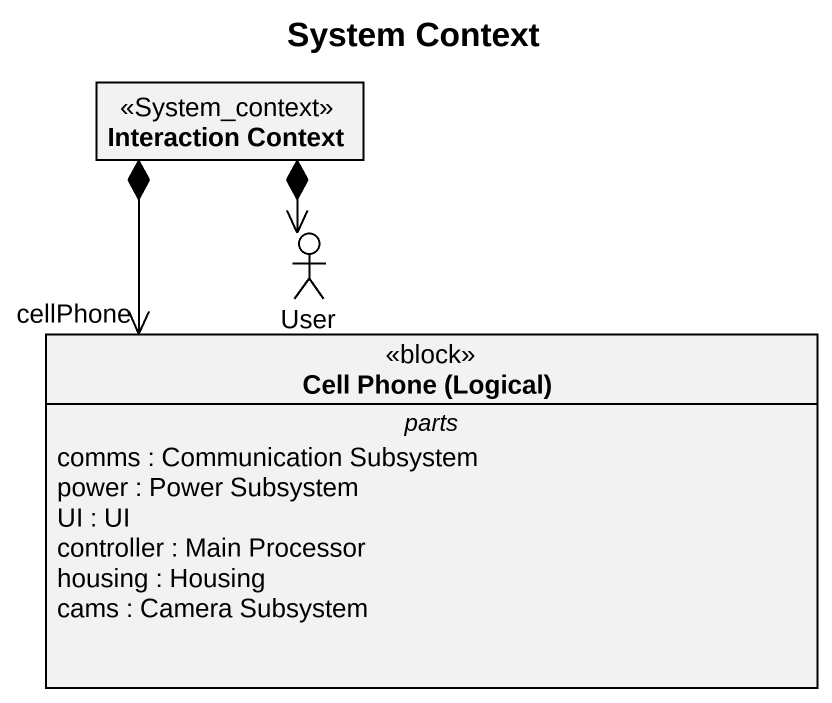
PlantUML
@startuml
title System Context
allowmixing
hide circle
hide empty members
class "Interaction Context" as Interaction_Context <<System_context>>
actor User
class "Cell Phone (Logical)" as Cell_Phone_Logical <<block>> {
  -- parts --
  comms : Communication Subsystem
  power : Power Subsystem
  UI : UI
  controller : Main Processor
  housing : Housing
  cams : Camera Subsystem
}
Interaction_Context *--> User
Interaction_Context *--> "cellPhone" Cell_Phone_Logical
@enduml
